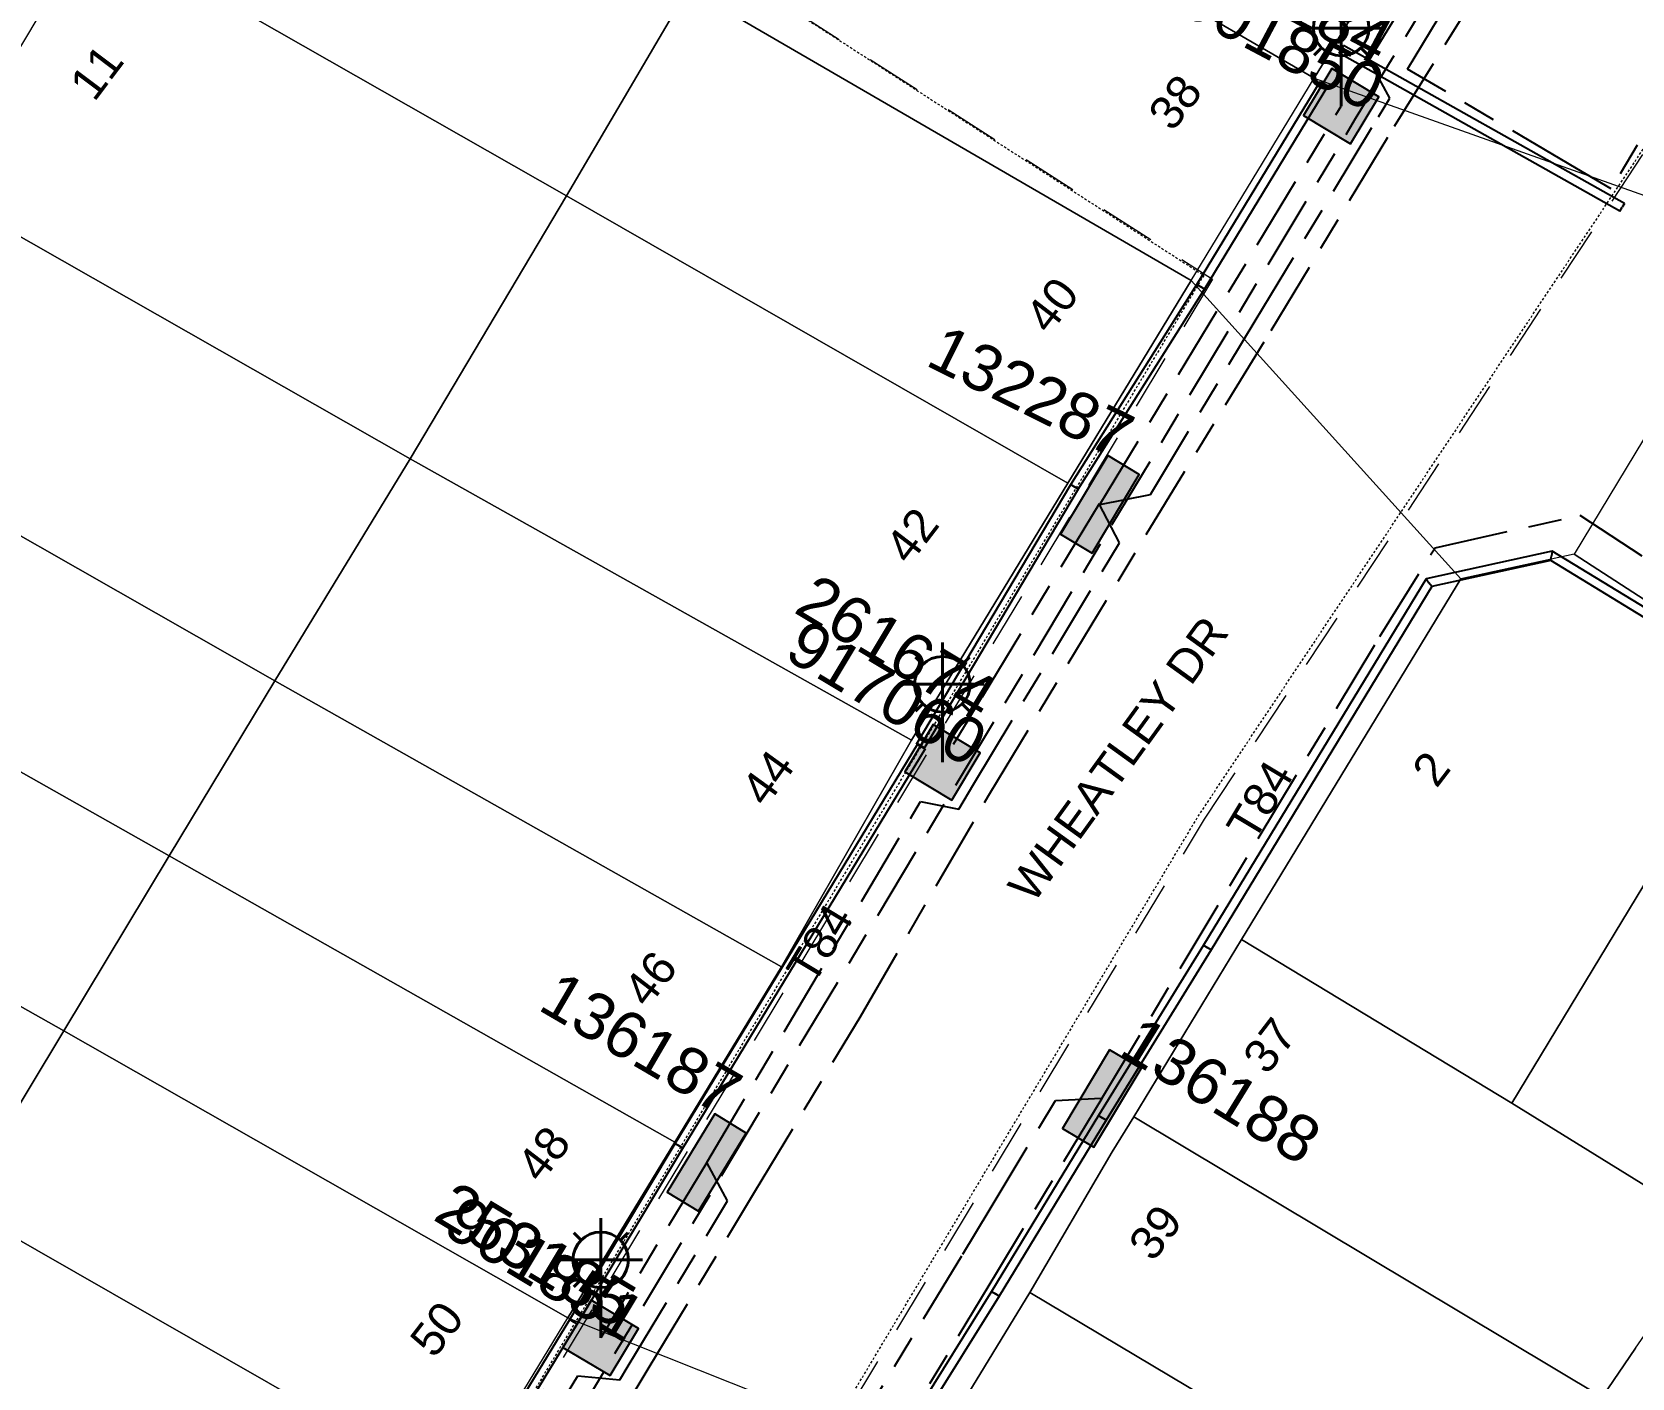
# Model space of a CAD drawing. Header units: metres. Extents: x 299140 to 300955, y 6226202 to 6227439.
# Drawn here: x 299647.8 to 299734.3, y 6226714.4 to 6226787.1 of the extents above; entities that cross this region are included whole.
import ezdxf
from ezdxf.enums import TextEntityAlignment as Align

# ---------------------------------------------------------------- set-up
doc = ezdxf.new("R2010")
doc.units = ezdxf.units.M
for name, pattern in [('Cable Exist UG', [8.2, 4, -1.2, 1.8, -1.2]), ('Dash', [5, 3, -2]), ('HIDDEN', [0.375, 0.25, -0.125]), ('HIDDEN2', [0.1875, 0.125, -0.0625])]:
    doc.linetypes.add(name, pattern=pattern)
doc.layers.get('0').update_dxf_attribs({"color": 6})
for name, color, linetype, lineweight in [('Cadastre Easements_SP_EXT', 9, 'Continuous', 5), ('Cadastre Land Parcels_SP_EXT', 9, 'Continuous', 5), ('Cadastre Other Property_SP_EXT', 9, 'HIDDEN', 5), ('Cadastre Roads_SP_EXT', 9, 'Continuous', 5)]:
    doc.layers.add(name, color=color, linetype=linetype, lineweight=lineweight)
for name, color, linetype in [('Duct_SP_EXT', 7, 'Continuous'), ('Equip_SP_SL_EXT', 7, 'Continuous'), ('Mains_HV_EXT', 7, 'Continuous'), ('Mains_LV_EXT', 7, 'Continuous'), ('Mains_LV_SL_EXT', 7, 'Continuous'), ('SupportsUG_SP_LV_EXT', 7, 'Continuous'), ('SupportsUG_SP_LV_SL_EXT', 7, 'Continuous')]:
    doc.layers.add(name, color=color, linetype=linetype)
doc.styles.add('COLUMN_LABEL', font='arial.ttf')
doc.styles.add('iecARIAL', font='arial.ttf', dxfattribs={"height": 2})
doc.styles.add('POLE_LABEL', font='arial.ttf')
doc.styles.get("Standard").update_dxf_attribs({"font": 'arial.ttf'})

# ---------------------------------------------------------------- blocks, each defined once
blk = doc.blocks.new('COLUMN_EXT')
blk.add_hatch(color=256).paths.add_polyline_path([(-1.485, 1.485), (-1.485, -1.485), (1.485, -1.485), (1.485, 1.485)])
blk.add_lwpolyline([(-1.485, -1.485), (1.485, -1.485), (1.485, 1.485), (-1.485, 1.485)], close=True)
for tag, height, style, flags, p in [('ASSET_NUM', 2.5, 'COLUMN_LABEL', 8, (2, 2)), ('STRUCTURE_PLANT_NUMBER', 0.2, 'POLE_LABEL', 9, (1.813, 0.031)), ('STREET_CODE', 0.2, 'COLUMN_LABEL', 9, (1.813, -0.2))]:
    blk.add_attdef(tag, text='', height=height, dxfattribs=dict(style=style, flags=flags)).set_placement(p, align=Align.MIDDLE_LEFT)
at = {"flags": 9}
for tag, p in [('OWNED_BY', (1.813, -0.6)), ('STATE', (1.813, -0.8)), ('COLUMN_TYPE', (1.813, -0.4)), ('STREETNAME', (1.813, -1.6)), ('SUBURB', (1.813, -1.8)), ('USAGE', (1.813, -1)), ('LEGEND', (1.813, -1.2)), ('LOCATION', (1.813, -1.4)), ('NOTES', (1.813, -2))]:
    blk.add_attdef(tag, text='', height=0.2, dxfattribs=at).set_placement(p, align=Align.MIDDLE_LEFT)
at = {"flags": 1}
blk.add_attdef('Z', (1.813, -2.351), '', height=0.2, dxfattribs=at)
blk = doc.blocks.new('PILLAR_EXT')
blk.add_hatch(color=256).paths.add_polyline_path([(-2.475, 0.99), (-2.475, -0.99), (2.475, -0.99), (2.475, 0.99)])
blk.add_lwpolyline([(-2.475, -0.99), (2.475, -0.99), (2.475, 0.99), (-2.475, 0.99)], close=True)
at = {"style": 'iecARIAL', "flags": 8}
blk.add_attdef('ASSET_NUM', (1.5, 3.5), '', height=2.5, dxfattribs=at)
for tag, p, flags in [('OWNED_BY', (0, -0.2), 9), ('STATE', (0, -0.4), 9), ('SUPPORT_TYPE', (0, -0.6), 9), ('USAGE', (0, -0.8), 9), ('LEGEND', (0, -1), 9), ('STREETNAME', (0, -1.8), 9), ('LOCATION', (0, -1.2), 9), ('NOTES', (0, -1.4), 9), ('PARENT', (0, -1.6), 9), ('SUBURB', (0, -2), 1)]:
    blk.add_attdef(tag, p, '', height=0.2, dxfattribs=dict(flags=flags))
blk = doc.blocks.new('SL_LANTERN_EXT')
at = {"lineweight": 40}
for p, q in [((0, 1.968), (0, 6.468)), ((-1.459, 5.676), (-1.061, 5.278)), ((1.458, 5.676), (1.06, 5.278)), ((-2.25, 4.218), (2.25, 4.218)), ((-1.459, 2.759), (-1.061, 3.157)), ((0, 0), (0, 2.721)), ((1.458, 2.759), (1.06, 3.157))]:
    blk.add_line(p, q, dxfattribs=at)
blk.add_circle((0, 4.218), 1.5, dxfattribs=at)
at = {"style": 'iecARIAL', "flags": 8}
blk.add_attdef('ASSET_NUM', (1.5, 1.5), '', height=2.5, dxfattribs=at)
for tag, p, height, flags in [('CONSTRUCTED_VOLTAGE', (0.981, -0.653), 0.2, 9), ('CONTROL_TYPE', (0.981, -0.853), 0.2, 9), ('LANTERN_PURPOSE', (0.981, -1.053), 0.2, 9), ('LNUMBER', (2.181, -3.253), 2.5, 8), ('OPERATING_VOLTAGE', (0.981, -1.653), 0.2, 9), ('ORIENTATION', (0.981, -1.853), 0.2, 9), ('LANTERN_TYPE', (0.981, -1.253), 0.2, 9), ('NO_PHASES', (0.981, -1.453), 0.2, 9), ('OWNED_BY', (0.981, -2.053), 0.2, 9), ('STATE', (0.981, -2.253), 0.2, 9), ('CEXIST', (0.981, -2.653), 0.2, 9), ('USAGE', (0.981, -2.453), 0.2, 9), ('CNEW', (0.981, -2.853), 0.2, 9), ('CNUMBER', (0.981, -3.053), 0.2, 9), ('CREMOVE', (0.981, -3.253), 0.2, 9), ('CREPLACE', (0.981, -3.453), 0.2, 9), ('LKINGHEIGHT', (0.981, -3.653), 0.2, 9), ('LBRACKET', (0.981, -3.853), 0.2, 9), ('LBRACKETVOCAB', (0.981, -4.053), 0.2, 9), ('LCATEGORY', (0.981, -4.253), 0.2, 9), ('LCHARGE1', (0.981, -4.453), 0.2, 9), ('LCHARGE1PERCENT', (0.981, -4.653), 0.2, 9), ('LCHARGE2', (0.981, -4.853), 0.2, 9), ('LCHARGE2PERCENT', (0.981, -5.053), 0.2, 9), ('LCHARGE3', (0.981, -5.253), 0.2, 9), ('LCHARGE3PERCENT', (0.981, -5.453), 0.2, 9), ('LEXIST', (0.981, -5.653), 0.2, 9), ('LLAMP', (0.981, -5.853), 0.2, 9), ('LLAMPVOCAB', (0.981, -6.053), 0.2, 9), ('LMAST', (0.981, -6.253), 0.2, 9), ('LMASTVOCAB', (0.981, -6.453), 0.2, 9), ('LNEW', (0.981, -6.653), 0.2, 9), ('LANTNUMBER', (0.981, -6.853), 0.2, 9), ('LOUTREACH', (0.981, -7.253), 0.2, 9), ('LOUTREACHVOCAB', (0.981, -7.453), 0.2, 9), ('LRATECODE', (0.981, -7.653), 0.2, 9), ('LREMOVE', (0.981, -7.853), 0.2, 9), ('LREPLACE', (0.981, -8.053), 0.2, 9), ('LTYPE', (0.981, -8.253), 0.2, 9), ('LTYPEVOCAB', (0.981, -8.453), 0.2, 9), ('LEGEND', (0.981, -8.653), 0.2, 9), ('STREETNAME', (0.981, -9.253), 0.2, 9), ('SUBURB', (0.981, -9.453), 0.2, 1), ('LOCATION', (0.981, -8.853), 0.2, 9), ('NOTES', (0.981, -9.053), 0.2, 9)]:
    blk.add_attdef(tag, p, '', height=height, dxfattribs=dict(flags=flags))

msp = doc.modelspace()

# ---------------------------------------------------------------- linework, layer by layer
at = {"layer": 'Cadastre Easements_SP_EXT', "linetype": 'Dash'}
msp.add_lwpolyline([(299782.555, 6226858.369), (299794.153, 6226877.014), (299840.386, 6226950.631), (299855.355, 6226988.195), (299835.656, 6226979.558), (299827.006, 6226957.552), (299785.996, 6226892.291), (299732.571, 6226806.756), (299665.032, 6226845.891), (299646.978, 6226815.555), (299646.833, 6226815.312), (299711.601, 6226773.716), (299611.676, 6226607.806), (299627.4, 6226605.334), (299627.51, 6226605.527), (299654.315, 6226650.183), (299661.03, 6226661.274), (299711.161, 6226744.555), (299746.79, 6226798.565), (299745.73, 6226799.177), (299782.555, 6226858.369)], close=True, dxfattribs=at)
at = {"layer": 'Cadastre Land Parcels_SP_EXT', "linetype": 'Continuous'}
for points in [[(299723.742, 6226795.532), (299696.573, 6226811.317), (299689.92, 6226800.375), (299717.089, 6226784.59), (299723.742, 6226795.532)], [(299683.267, 6226789.434), (299657.774, 6226804.013), (299651.093, 6226792.823), (299676.693, 6226778.232), (299683.267, 6226789.434)], [(299717.089, 6226784.59), (299689.92, 6226800.375), (299683.267, 6226789.434), (299710.436, 6226773.647), (299717.089, 6226784.59)], [(299676.693, 6226778.232), (299651.093, 6226792.823), (299642.613, 6226778.624), (299668.26, 6226764.019), (299676.693, 6226778.232)], [(299710.436, 6226773.647), (299683.267, 6226789.434), (299676.693, 6226778.232), (299703.782, 6226762.705), (299710.436, 6226773.647)], [(299668.26, 6226764.019), (299642.613, 6226778.624), (299635.418, 6226766.575), (299660.941, 6226752.014), (299668.26, 6226764.019)], [(299703.782, 6226762.705), (299676.693, 6226778.232), (299668.26, 6226764.019), (299695.337, 6226748.818), (299703.782, 6226762.705)], [(299660.941, 6226752.014), (299635.418, 6226766.575), (299629.829, 6226756.915), (299655.25, 6226742.568), (299660.941, 6226752.014)], [(299695.337, 6226748.818), (299668.26, 6226764.019), (299660.941, 6226752.014), (299688.314, 6226736.567), (299695.337, 6226748.818)], [(299741.615, 6226752.076), (299731.121, 6226758.873), (299725.005, 6226757.534), (299713.159, 6226738.04), (299727.77, 6226729.209), (299741.615, 6226752.076)], [(299655.25, 6226742.568), (299629.829, 6226756.915), (299624.174, 6226747.449), (299649.56, 6226733.121), (299655.25, 6226742.568)], [(299688.314, 6226736.567), (299660.941, 6226752.014), (299655.25, 6226742.568), (299682.547, 6226727.093), (299688.314, 6226736.567)], [(299753.9, 6226744.101), (299741.615, 6226752.076), (299727.77, 6226729.209), (299738.855, 6226722.344), (299753.9, 6226744.101)], [(299649.56, 6226733.121), (299624.174, 6226747.449), (299618.519, 6226737.983), (299643.869, 6226723.676), (299649.56, 6226733.121)], [(299682.547, 6226727.093), (299655.25, 6226742.568), (299649.56, 6226733.121), (299676.781, 6226717.617), (299682.547, 6226727.093)], [(299734.449, 6226715.974), (299738.855, 6226722.344), (299727.77, 6226729.209), (299713.159, 6226738.04), (299707.336, 6226728.466), (299732.635, 6226713.321), (299734.449, 6226715.974)], [(299676.781, 6226717.617), (299649.56, 6226733.121), (299643.869, 6226723.676), (299671.013, 6226708.142), (299676.781, 6226717.617)], [(299732.635, 6226713.321), (299707.336, 6226728.466), (299706.183, 6226726.569), (299701.726, 6226718.986), (299726.344, 6226704.308), (299732.635, 6226713.321)], [(299671.013, 6226708.142), (299643.869, 6226723.676), (299638.179, 6226714.23), (299665.247, 6226698.667), (299671.013, 6226708.142)]]:
    msp.add_lwpolyline(points, close=True, dxfattribs=at)
for points in [[(299726.344, 6226704.308), (299701.726, 6226718.986), (299696.188, 6226709.888)], [(299734.449, 6226715.974), (299732.635, 6226713.321), (299726.344, 6226704.308), (299715.973, 6226689.407), (299716.272, 6226688.989), (299716.563, 6226688.568), (299716.849, 6226688.142), (299717.129, 6226687.712), (299717.403, 6226687.279), (299717.671, 6226686.841), (299717.932, 6226686.4), (299718.188, 6226685.955), (299718.437, 6226685.507), (299718.68, 6226685.056), (299718.917, 6226684.599), (299719.147, 6226684.141), (299719.371, 6226683.68), (299719.588, 6226683.215), (299719.799, 6226682.746), (299720.003, 6226682.277), (299720.201, 6226681.803), (299746.187, 6226698.138)]]:
    msp.add_lwpolyline(points, dxfattribs=at)
at = {"layer": 'Cadastre Other Property_SP_EXT', "linetype": 'HIDDEN2'}
msp.add_lwpolyline([(299782.555, 6226858.369), (299764.628, 6226858.081), (299732.53, 6226806.365), (299665.031, 6226845.983), (299646.832, 6226815.404), (299711.122, 6226773.927), (299611.357, 6226607.709), (299627.415, 6226605.303), (299710.819, 6226744.705), (299746.726, 6226798.539), (299745.67, 6226799.152), (299782.555, 6226858.369)], close=True, dxfattribs=at)
at = {"layer": 'Cadastre Roads_SP_EXT', "linetype": 'Continuous'}
for points in [[(299736.919, 6226816.606), (299731.686, 6226807.973), (299725.61, 6226798.605), (299723.742, 6226795.532), (299717.089, 6226784.59), (299737.099, 6226777.461), (299742.736, 6226786.758), (299748.5, 6226796.197), (299753.307, 6226804.539), (299752.746, 6226803.712), (299736.919, 6226816.606)], [(299701.727, 6226718.986), (299706.183, 6226726.569), (299707.336, 6226728.466), (299713.159, 6226738.04), (299725.005, 6226757.534), (299710.436, 6226773.647), (299703.782, 6226762.705), (299695.337, 6226748.818), (299688.314, 6226736.567), (299682.547, 6226727.093), (299676.781, 6226717.617), (299696.188, 6226709.888), (299701.727, 6226718.986)]]:
    msp.add_lwpolyline(points, close=True, dxfattribs=at)
msp.add_lwpolyline([(299738.616, 6226771.252), (299731.121, 6226758.873), (299741.615, 6226752.076)], dxfattribs=at)
at = {"layer": 'Duct_SP_EXT'}
for p, q in [((299718.437, 6226785.935), (299718.554, 6226786.145)), ((299733.602, 6226777.4), (299718.437, 6226785.935)), ((299718.672, 6226786.354), (299718.554, 6226786.145)), ((299733.838, 6226777.818), (299718.672, 6226786.354)), ((299710.751, 6226773.441), (299717.411, 6226784.398)), ((299711.159, 6226773.188), (299717.821, 6226784.149)), ((299717.411, 6226784.398), (299717.616, 6226784.273)), ((299717.821, 6226784.149), (299717.616, 6226784.273)), ((299733.838, 6226777.818), (299733.72, 6226777.609)), ((299733.602, 6226777.4), (299733.72, 6226777.609)), ((299703.938, 6226762.637), (299710.751, 6226773.441)), ((299704.344, 6226762.381), (299711.159, 6226773.188)), ((299710.751, 6226773.441), (299710.955, 6226773.314)), ((299711.159, 6226773.188), (299710.955, 6226773.314)), ((299695.614, 6226748.609), (299703.934, 6226762.632)), ((299696.027, 6226748.364), (299704.347, 6226762.387)), ((299703.934, 6226762.632), (299704.141, 6226762.509)), ((299703.938, 6226762.637), (299704.141, 6226762.509)), ((299704.344, 6226762.381), (299704.141, 6226762.509)), ((299704.347, 6226762.387), (299704.141, 6226762.509)), ((299729.945, 6226759.032), (299723.133, 6226757.535)), ((299729.945, 6226759.032), (299729.902, 6226758.777)), ((299740.971, 6226752.301), (299729.945, 6226759.032)), ((299729.859, 6226758.522), (299723.436, 6226757.11)), ((299729.859, 6226758.522), (299729.902, 6226758.777)), ((299740.721, 6226751.891), (299729.859, 6226758.522)), ((299723.133, 6226757.535), (299711.106, 6226737.744)), ((299723.436, 6226757.11), (299711.515, 6226737.493)), ((299723.133, 6226757.535), (299723.284, 6226757.323)), ((299723.436, 6226757.11), (299723.284, 6226757.323)), ((299682.574, 6226727.02), (299695.677, 6226748.624)), ((299695.614, 6226748.609), (299695.821, 6226748.486)), ((299695.677, 6226748.624), (299695.882, 6226748.5)), ((299696.027, 6226748.364), (299695.821, 6226748.486)), ((299696.087, 6226748.375), (299695.882, 6226748.5)), ((299682.984, 6226726.771), (299696.087, 6226748.375)), ((299711.106, 6226737.744), (299705.437, 6226728.532)), ((299711.515, 6226737.493), (299705.846, 6226728.28)), ((299711.106, 6226737.744), (299711.31, 6226737.618)), ((299711.515, 6226737.493), (299711.31, 6226737.618)), ((299705.437, 6226728.531), (299699.659, 6226719.032)), ((299705.847, 6226728.281), (299700.07, 6226718.783)), ((299705.437, 6226728.532), (299705.642, 6226728.406)), ((299705.437, 6226728.531), (299705.642, 6226728.406)), ((299705.846, 6226728.28), (299705.642, 6226728.406)), ((299705.847, 6226728.281), (299705.642, 6226728.406)), ((299676.874, 6226717.517), (299682.573, 6226727.019)), ((299682.573, 6226727.019), (299682.779, 6226726.896)), ((299682.574, 6226727.02), (299682.779, 6226726.896)), ((299682.984, 6226726.771), (299682.779, 6226726.896)), ((299682.985, 6226726.772), (299682.779, 6226726.896)), ((299677.285, 6226717.27), (299682.985, 6226726.772)), ((299699.66, 6226719.033), (299693.853, 6226709.717)), ((299700.069, 6226718.781), (299694.361, 6226709.625)), ((299699.659, 6226719.032), (299699.66, 6226719.033)), ((299699.659, 6226719.032), (299699.865, 6226718.907)), ((299699.66, 6226719.033), (299699.865, 6226718.907)), ((299700.07, 6226718.783), (299699.865, 6226718.907)), ((299700.069, 6226718.781), (299699.865, 6226718.907)), ((299700.07, 6226718.783), (299700.069, 6226718.781)), ((299671.115, 6226708.052), (299676.874, 6226717.519)), ((299676.874, 6226717.519), (299677.079, 6226717.394)), ((299676.874, 6226717.517), (299677.079, 6226717.394)), ((299677.284, 6226717.269), (299677.079, 6226717.394)), ((299677.285, 6226717.27), (299677.079, 6226717.394)), ((299671.531, 6226707.812), (299677.284, 6226717.269))]:
    msp.add_line(p, q, dxfattribs=at)
at = {"layer": 'Mains_HV_EXT', "linetype": 'Cable Exist UG'}
for points in [[(299722.978, 6226630.659), (299714.5, 6226665.136), (299712.982, 6226671.136), (299712.982, 6226671.136), (299711.537, 6226676.593), (299709.503, 6226681.054), (299707.71, 6226683.793), (299706.277, 6226685.566), (299704.083, 6226687.799), (299701.313, 6226689.997), (299698.07, 6226691.962), (299691.324, 6226695.969), (299675.066, 6226704.773), (299675.491, 6226705.477), (299681.165, 6226714.936), (299686.863, 6226724.395), (299692.565, 6226733.857), (299699.563, 6226745.935), (299708.018, 6226759.935), (299714.762, 6226770.947), (299721.425, 6226781.982), (299729.66, 6226795.248)], [(299706.615, 6226666.028), (299706.136, 6226667.625), (299711.414, 6226669.131), (299711.042, 6226670.623), (299711.042, 6226670.623), (299709.644, 6226675.913), (299707.744, 6226680.083), (299706.083, 6226682.612), (299704.774, 6226684.234), (299702.735, 6226686.31), (299700.152, 6226688.359), (299697.024, 6226690.252), (299690.345, 6226694.224), (299672.423, 6226704.186), (299672.423, 6226704.186), (299719.326, 6226782.399), (299727.029, 6226795.008)]]:
    msp.add_lwpolyline(points, dxfattribs=at)
at = {"layer": 'Mains_LV_EXT', "linetype": 'Cable Exist UG'}
for points in [[(299747.099, 6226797.772), (299749.447, 6226801.505), (299747.736, 6226802.618), (299747.736, 6226802.618), (299739.356, 6226788.993), (299737.187, 6226785.427), (299737.187, 6226785.427), (299733.129, 6226778.599), (299731.257, 6226779.701), (299722.125, 6226785.074), (299722.125, 6226785.074), (299726.511, 6226792.314), (299725.526, 6226794.565)], [(299705.514, 6226761.557), (299708.236, 6226762.085), (299708.236, 6226762.085), (299713.901, 6226771.464), (299720.562, 6226782.501), (299721.165, 6226783.495), (299720.061, 6226785.555), (299720.061, 6226785.555), (299725.526, 6226794.565)], [(299684.273, 6226725.998), (299695.827, 6226745.497), (299697.889, 6226745.097), (299697.889, 6226745.097), (299698.705, 6226746.466), (299706.568, 6226759.483), (299705.469, 6226761.578)], [(299705.611, 6226729.458), (299720.63, 6226754.412), (299720.63, 6226754.412), (299723.613, 6226759.214), (299731.442, 6226760.964), (299731.442, 6226760.964), (299740.757, 6226754.879), (299742.503, 6226755.758), (299751.399, 6226750.212), (299751.365, 6226748.07), (299754.965, 6226745.786)], [(299660.992, 6226687.699), (299677.315, 6226714.479), (299679.578, 6226714.252), (299679.578, 6226714.252), (299680.031, 6226715.008), (299685.405, 6226723.931), (299684.273, 6226725.998)]]:
    msp.add_lwpolyline(points, dxfattribs=at)
msp.add_lwpolyline([(299721.262, 6226670.798), (299719.95, 6226675.944), (299719.95, 6226675.944, 0.036122), (299718.355, 6226680.797), (299718.355, 6226680.797, 0.058024), (299714.446, 6226687.992), (299714.446, 6226687.992, 0.09241), (299705.682, 6226696.633), (299705.682, 6226696.633), (299699.231, 6226700.425), (299697.377, 6226699.189), (299697.377, 6226699.189), (299694.048, 6226701.175), (299691.705, 6226710.546), (299698.113, 6226721.047), (299699.523, 6226723.406), (299699.523, 6226723.406), (299703.113, 6226729.348), (299705.576, 6226729.471)], format="xyb", dxfattribs=at)
at = {"layer": 'Mains_LV_SL_EXT', "linetype": 'Cable Exist UG'}
for points in [[(299705.514, 6226761.557), (299718.545, 6226783.071)], [(299705.469, 6226761.578), (299697.007, 6226747.62)], [(299705.611, 6226729.458), (299699.927, 6226720.035), (299695.852, 6226713.28), (299695.852, 6226713.28), (299694, 6226710.21), (299695.923, 6226702.438), (299696.771, 6226701.934)], [(299684.273, 6226725.998), (299678.55, 6226716.523)]]:
    msp.add_lwpolyline(points, dxfattribs=at)

# ---------------------------------------------------------------- block references
at = {"layer": 'Equip_SP_SL_EXT'}
ref = msp.add_blockref('SL_LANTERN_EXT', (299718.545, 6226783.071), dxfattribs=at)
ref.add_attrib('ASSET_NUM', '253184', dxfattribs={"layer": '0', "height": 2.5, "rotation": 332.05065, "style": 'iecARIAL'}).set_placement((299720.045, 6226784.571), align=Align.BOTTOM_RIGHT)
ref = msp.add_blockref('SL_LANTERN_EXT', (299697.007, 6226747.62), dxfattribs=at)
ref.add_attrib('ASSET_NUM', '261674', dxfattribs={"layer": '0', "height": 2.5, "rotation": 329.02743, "style": 'iecARIAL'}).set_placement((299698.507, 6226749.12), align=Align.BOTTOM_RIGHT)
ref = msp.add_blockref('SL_LANTERN_EXT', (299678.55, 6226716.523), dxfattribs=at)
ref.add_attrib('ASSET_NUM', '253185', dxfattribs={"layer": '0', "height": 2.5, "rotation": 329.02214, "style": 'iecARIAL'}).set_placement((299680.05, 6226718.023), align=Align.MIDDLE_RIGHT)
at = {"layer": 'SupportsUG_SP_LV_EXT'}
ref = msp.add_blockref('PILLAR_EXT', (299705.514, 6226761.558), dxfattribs=dict(at, rotation=59.0245343656881))
ref.add_attrib('ASSET_NUM', '132287', dxfattribs={"layer": '0', "height": 2.5, "rotation": 333.66702, "style": 'iecARIAL'}).set_placement((299707.014, 6226765.058), align=Align.MIDDLE_RIGHT)
ref = msp.add_blockref('PILLAR_EXT', (299684.273, 6226725.998), dxfattribs=dict(at, rotation=58.55885403029563))
ref.add_attrib('ASSET_NUM', '136187', dxfattribs={"layer": '0', "height": 2.5, "rotation": 329.7083, "style": 'iecARIAL'}).set_placement((299685.773, 6226729.498), align=Align.MIDDLE_RIGHT)
ref = msp.add_blockref('PILLAR_EXT', (299705.611, 6226729.458), dxfattribs=dict(at, rotation=239.0283114205806))
ref.add_attrib('ASSET_NUM', '136188', dxfattribs={"layer": '0', "height": 2.5, "rotation": 328.39271, "style": 'iecARIAL'}).set_placement((299707.111, 6226732.958), align=Align.MIDDLE_LEFT)
at = {"layer": 'SupportsUG_SP_LV_SL_EXT'}
ref = msp.add_blockref('COLUMN_EXT', (299718.545, 6226783.071), dxfattribs=dict(at, rotation=59.02603950471387))
ref.add_attrib('ASSET_NUM', '901850', dxfattribs={"layer": '0', "height": 2.5, "rotation": 332.05065, "style": 'COLUMN_LABEL'}).set_placement((299720.545, 6226783.821), align=Align.MIDDLE_RIGHT)
ref = msp.add_blockref('COLUMN_EXT', (299697.007, 6226747.62), dxfattribs=dict(at, rotation=59.02743091006401))
ref.add_attrib('ASSET_NUM', '917060', dxfattribs={"layer": '0', "height": 2.5, "rotation": 329.02743, "style": 'COLUMN_LABEL'}).set_placement((299699.007, 6226748.37), align=Align.MIDDLE_RIGHT)
ref = msp.add_blockref('COLUMN_EXT', (299678.55, 6226716.523), dxfattribs=dict(at, rotation=59.02214042848959))
ref.add_attrib('ASSET_NUM', '901851', dxfattribs={"layer": '0', "height": 2.5, "rotation": 329.02214, "style": 'COLUMN_LABEL'}).set_placement((299680.55, 6226717.273), align=Align.MIDDLE_RIGHT)

# ---------------------------------------------------------------- texts
at = {"layer": 'Cadastre Land Parcels_SP_EXT'}
for s, rotation, p in [('11', 53.02683, (299651.194, 6226783.249)), ('38', 52.54376, (299709.436, 6226781.632)), ('40', 52.54122, (299702.779, 6226770.678)), ('42', 52.53744, (299695.215, 6226758.229)), ('44', 54.12299, (299687.473, 6226745.137)), ('2', 52.55729, (299723.69, 6226746.172)), ('46', 52.51308, (299681.084, 6226734.289)), ('37', 52.53471, (299714.545, 6226730.67)), ('48', 52.51602, (299675.321, 6226724.824)), ('39', 53.4615, (299708.394, 6226720.575)), ('50', 52.51218, (299669.557, 6226715.358))]:
    msp.add_text(s, height=1.8, rotation=rotation, dxfattribs=at).set_placement(p)
at = {"layer": 'Cadastre Roads_SP_EXT'}
msp.add_text('WHEATLEY DR', height=1.8, rotation=54.12299, dxfattribs=at).set_placement((299701.904, 6226739.918))
at = {"layer": 'Mains_LV_EXT'}
for rotation, p in [(59.02622, (299713.816, 6226743.25)), (58.982, (299690.041, 6226735.515))]:
    msp.add_text('T84', height=1.8, rotation=rotation, dxfattribs=at).set_placement(p)

doc.saveas('drawing.dxf')
